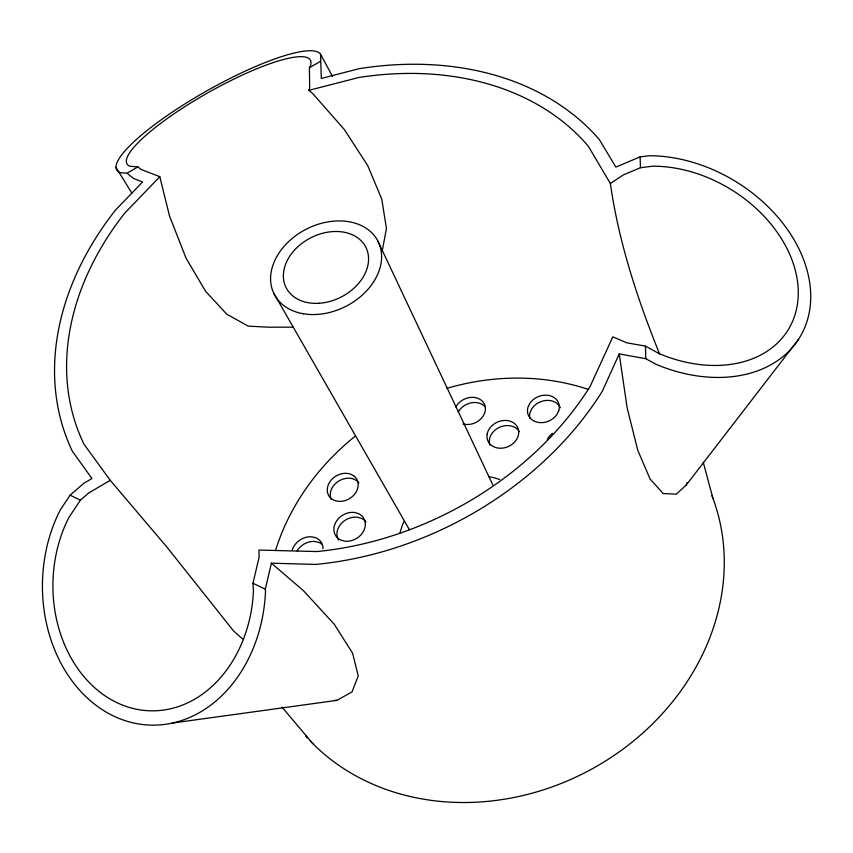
<?xml version="1.0" encoding="UTF-8"?>
<svg xmlns="http://www.w3.org/2000/svg" width="853" height="853" viewBox="0 0 853 853"><rect width="100%" height="100%" fill="white"/><g stroke="black" fill="none" stroke-linecap="round" stroke-linejoin="round"><path stroke-width="1.28" d="M382.208 250.985L386.441 228.529L381.792 199.197L367.739 165.631L344.484 129.72L312.934 93.777L308.957 90.311L309.682 87.848L309.383 67.75L310.097 66.662A105.345 22.007 -29.5 0 0 212.056 90.45A105.345 22.007 -29.5 0 0 129.859 166.239L137.919 166.932L141.203 169.512L159.81 176.688L169.512 216.012L186.018 258.075L205.605 291.31L226.802 314.224L248.266 326.145L268.887 327.2L293.165 327.136M265.336 589.22L271.382 563.183L315.653 564.43A308.093 233.594 -27.1 0 0 602.378 391.111L619.235 353.931L645.796 358.697L656.064 364.316A136 99.758 31.5 0 0 810.691 293.699A136 99.758 31.5 0 0 649.432 155.747L640.134 156.845L615.834 167.092L599.414 139.689A308.093 233.594 -27.1 0 0 359.284 68.656L321.293 78.455L320.568 54.293A117.213 24.492 -29.5 0 0 198.003 95.941A117.213 24.492 -29.5 0 0 119.793 172.551L127.001 173.244L133.665 178.522L142.568 181.998L115.56 210.009A308.093 233.594 -27.1 0 0 72.366 451.237L91.943 478.512L83.946 483.224L70.085 495.177L60.083 510.275A140.18 111.626 -89 0 0 119.559 718.642A140.18 111.626 -89 0 0 265.496 591.918L265.336 589.22L252.957 583.26L259.12 557.233L258.949 550.068L316.783 551.56A294.648 223.294 -27.1 0 0 590.073 386.526L612.806 336.86L626.838 342.831L645.444 346.115L659.166 353.622A122.267 89.661 31.5 0 0 798.227 290.095A122.267 89.661 31.5 0 0 652.961 166.186L640.443 167.71L623.287 174.929L610.364 183.502C618.766 242.231 637.426 299.136 659.614 354.006M619.235 353.931L627.147 407.873L637.767 450.267L650.071 479.002L663.186 493.524L676.312 494.154L686.164 485.144L686.964 482.638M547.327 439.764L547.743 438.73A16.559 13.744 -21.2 0 1 552.477 433.367M242.465 638.897L233.562 630.932L166.868 547.04L110.218 480.314L88.659 493.023L80.406 500.157L68.869 517.504A126.02 100.345 -89 0 0 122.16 704.951A126.02 100.345 -89 0 0 253.437 591.108L252.957 583.26M686.164 485.144L798.547 339.323M159.81 176.688L124.549 213.357A294.648 223.294 -27.1 0 0 84.063 444.317L110.218 480.314M172.381 723.045L336.903 700.366L352.033 691.89L358.249 675.96L352.577 653.185L334.323 624.321L303.433 590.66L271.382 563.183M127.001 173.244L137.919 166.932M309.383 67.75L320.568 61.277M308.957 90.311L358.495 77.57A294.648 223.294 -27.1 0 1 588.325 146.236L610.364 183.502M334.376 700.409L336.903 700.366M70.085 495.177L80.406 500.157M282.012 707.126L312.859 743.656M115.965 167.327L131.948 193.29M273.546 292.814L409.387 529.681M320.568 54.293L332.574 76.503M377.932 241.186L492.885 485.069M703.245 462.251L712.884 498.141M640.134 156.845L640.443 167.71M645.444 346.115L645.796 358.697M462.966 423.962A16.1 13.019 -24.7 0 0 478.597 420.806A16.1 13.019 -24.7 0 0 485.378 407.702L484.525 404.386A16.1 13.019 -24.7 0 0 470.707 397.402A16.1 13.019 -24.7 0 0 455.801 406.998M711.956 495.689A238.925 205.776 -28.2 0 1 602.964 762.582A238.925 205.776 -28.2 0 1 310.097 740.82M307.389 737.93A238.925 205.776 -28.2 0 1 305.619 735.958M399.844 533.637A70.959 59.966 -27.9 0 1 404.013 521.407M488.502 476.603A70.959 59.966 -27.9 0 1 499.719 479.535M529.788 418.151A16.228 13.285 -21.6 0 1 530.171 412.234L531.792 408.8A16.228 13.285 -21.6 0 1 546.933 400.398A16.228 13.285 -21.6 0 1 560.368 407.734M331.252 499.463A16.186 13.115 -31.3 0 1 336.114 483.001A16.186 13.115 -31.3 0 1 354.283 479.311L357.29 481.167A16.186 13.115 -31.3 0 1 358.878 482.841M297.153 550.867A16.538 13.531 -34.6 0 1 314.789 541.474L318.521 542.305A16.538 13.531 -34.6 0 1 321.709 544.065M458.221 412.138A16.026 12.987 -24.7 0 1 484.994 406.7M489.878 445.149A16.26 13.36 -23.8 0 1 489.355 442.867L489.451 439.284A16.26 13.36 -23.8 0 1 502.652 426.18A16.26 13.36 -23.8 0 1 519.232 431.501M275.487 550.59A229.649 197.331 -28.1 0 1 355.605 435.851M446.684 388.403A229.649 197.331 -28.1 0 1 588.442 389.469M323.042 548.831A16.612 13.563 -34.5 0 0 315.397 537.646L311.644 536.814A16.612 13.563 -34.5 0 0 292.28 549.95M338.47 539.981A16.452 13.52 -32.3 0 1 340.869 524.019A16.452 13.52 -32.3 0 1 357.642 517.281L361.299 518.315A16.452 13.52 -32.3 0 1 365.98 521.993M487.138 434.188L487.031 437.781A16.335 13.392 -23.8 0 0 511.011 445.085A16.335 13.392 -23.8 0 0 511.715 421.787A16.335 13.392 -23.8 0 0 487.138 434.188M558.747 410.645L557.137 414.131A16.303 13.317 -21.6 0 1 537.155 422.182A16.303 13.317 -21.6 0 1 528.05 407.03L529.681 403.586A16.303 13.317 -21.6 0 1 549.599 395.611A16.303 13.317 -21.6 0 1 558.747 410.645M358.377 513.549L354.709 512.514A16.527 13.552 -32.3 0 0 335.538 522.74A16.527 13.552 -32.3 0 0 340.752 540.024L344.431 541.101A16.527 13.552 -32.3 0 0 363.698 530.865A16.527 13.552 -32.3 0 0 358.377 513.549M354.39 476.305L351.372 474.439A16.26 13.147 -31.3 0 0 331.156 480.143A16.26 13.147 -31.3 0 0 330.953 498.333L333.971 500.231A16.26 13.147 -31.3 0 0 354.294 494.569A16.26 13.147 -31.3 0 0 354.39 476.305M319.097 303.263A44.708 33.288 -27 0 0 365.82 247.167A44.708 33.288 -27 0 0 292.984 251.859A44.708 33.288 -27 0 0 319.097 303.263M303.476 313.787A58.239 43.364 -27 0 0 381.312 252.083A58.239 43.364 -27 0 0 293.507 237.369A58.239 43.364 -27 0 0 303.476 313.787"/></g></svg>
